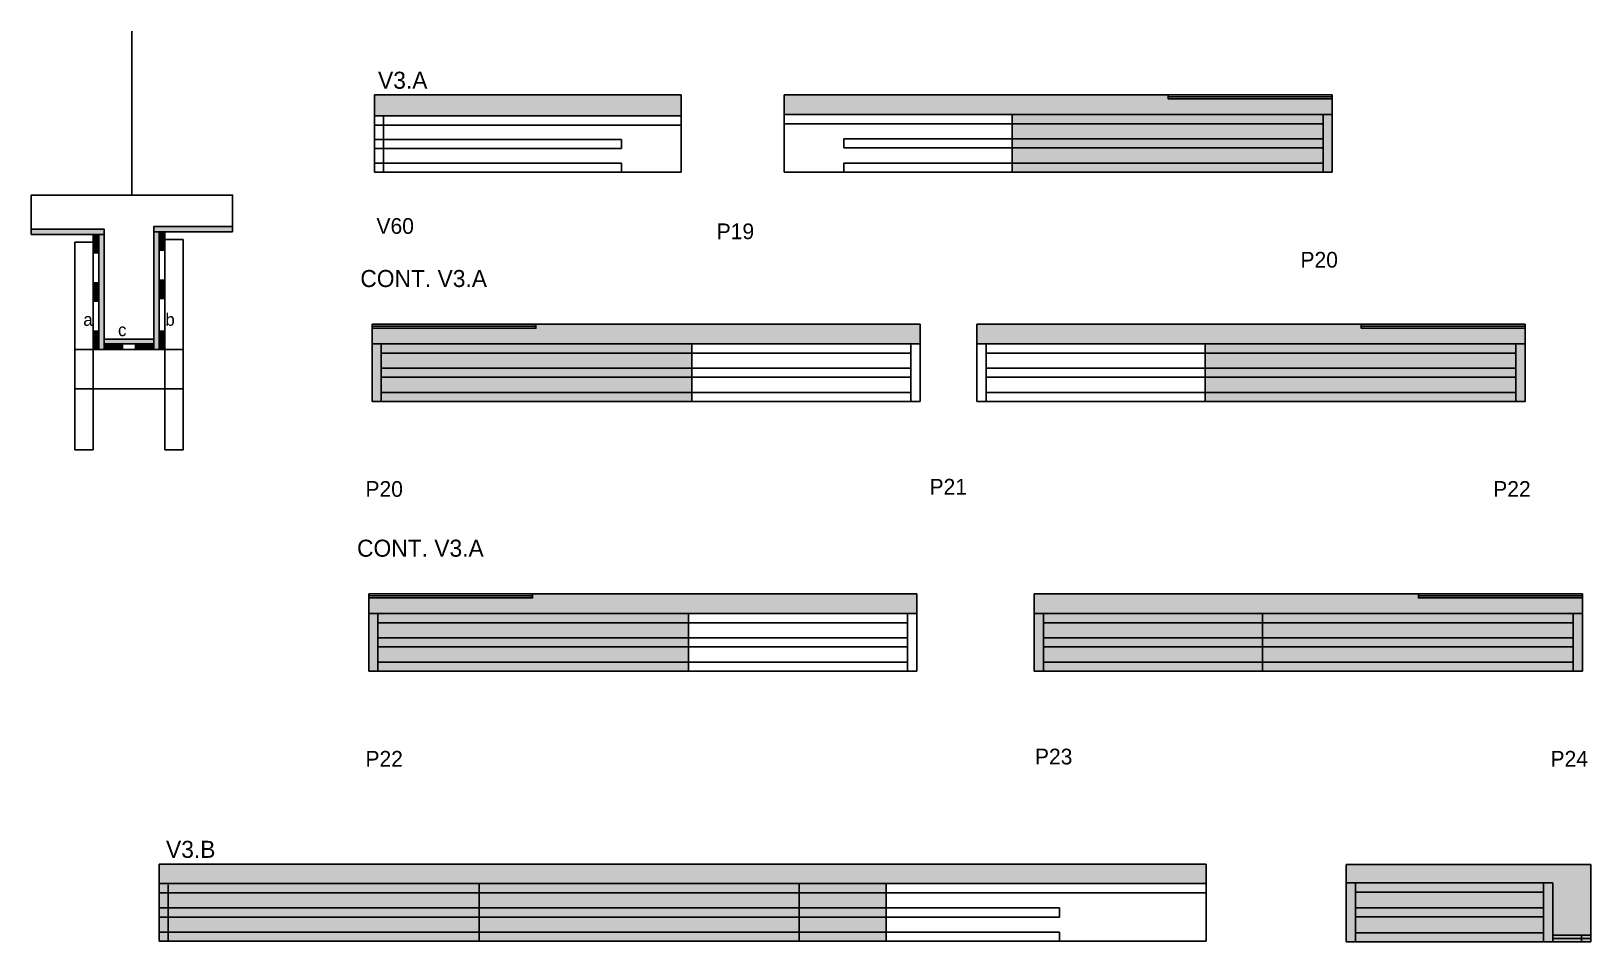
# Model space of a CAD drawing. Header units: metres. Extents: x 4628 to 5817, y 5237 to 5932.
import ezdxf

# ---------------------------------------------------------------- set-up
doc = ezdxf.new("R2010")
doc.units = ezdxf.units.M
for name, color, linetype in [('5', 7, 'Continuous'), ('CONCRETO', 7, 'Continuous'), ('COTA', 7, 'Continuous'), ('detalhes', 7, 'Continuous'), ('Hachura', 7, 'Continuous'), ('Madeira', 7, 'Continuous'), ('Painéis', 7, 'Continuous'), ('REAPROVEITAMENTO', 7, 'Continuous'), ('SARR_2.2x7', 7, 'Continuous'), ('SARR_3.5x7', 7, 'Continuous'), ('SARR_EDITAR', 7, 'Continuous'), ('Texto Seção', 7, 'Continuous')]:
    doc.layers.add(name, color=color, linetype=linetype)

msp = doc.modelspace()

# ---------------------------------------------------------------- hatches: boundary and pattern name
at = {"layer": 'COTA'}
h = msp.add_hatch(color=7, dxfattribs=at)
h.dxf.hatch_style = 1
h.paths.add_polyline_path([(5123.6, 5867.3), (5123.6, 5883.3), (5123.6, 5883.3), (4889.6, 5883.3), (4889.6, 5883.3), (4889.6, 5867.3), (4889.6, 5867.3), (5123.6, 5867.3)])
h = msp.add_hatch(color=7, dxfattribs=at)
h.dxf.hatch_style = 1
h.paths.add_polyline_path([(5202.1, 5883.3), (5202.1, 5868.3), (5202.1, 5868.3), (5620.1, 5868.3), (5620.1, 5868.3), (5620.1, 5880.3), (5620.1, 5880.3), (5495.1, 5880.3), (5495.1, 5880.3), (5495.1, 5883.3), (5495.1, 5883.3), (5202.1, 5883.3)])
h = msp.add_hatch(color=7, dxfattribs=at)
h.dxf.hatch_style = 1
h.paths.add_polyline_path([(5305.8, 5693.3), (5305.8, 5708.3), (5305.8, 5708.3), (5010.3, 5708.3), (5010.3, 5708.3), (5010.3, 5705.3), (5010.3, 5705.3), (4887.8, 5705.3), (4887.8, 5705.3), (4887.8, 5693.3), (4887.8, 5693.3), (5305.8, 5693.3)])
h = msp.add_hatch(color=7, dxfattribs=at)
h.dxf.hatch_style = 1
h.paths.add_polyline_path([(5349.2, 5708.3), (5349.2, 5693.3), (5349.2, 5693.3), (5767.2, 5693.3), (5767.2, 5693.3), (5767.2, 5705.3), (5767.2, 5705.3), (5644.7, 5705.3), (5644.7, 5705.3), (5644.7, 5708.3), (5644.7, 5708.3), (5349.2, 5708.3)])
h = msp.add_hatch(color=7, dxfattribs=at)
h.dxf.hatch_style = 1
h.paths.add_polyline_path([(5303.3, 5487.5), (5303.3, 5502.5), (5303.3, 5502.5), (5007.8, 5502.5), (5007.8, 5502.5), (5007.8, 5499.5), (5007.8, 5499.5), (4885.3, 5499.5), (4885.3, 5499.5), (4885.3, 5487.5), (4885.3, 5487.5), (5303.3, 5487.5)])
h = msp.add_hatch(color=7, dxfattribs=at)
h.dxf.hatch_style = 1
h.paths.add_polyline_path([(5392.9, 5502.5), (5392.9, 5487.5), (5392.9, 5487.5), (5810.9, 5487.5), (5810.9, 5487.5), (5810.9, 5499.5), (5810.9, 5499.5), (5685.9, 5499.5), (5685.9, 5499.5), (5685.9, 5502.5), (5685.9, 5502.5), (5392.9, 5502.5)])
h = msp.add_hatch(color=7, dxfattribs=at)
h.dxf.hatch_style = 1
h.paths.add_polyline_path([(5524, 5281.4), (5524, 5296.4), (5524, 5296.4), (4725.5, 5296.4), (4725.5, 5296.4), (4725.5, 5281.4), (4725.5, 5281.4), (5524, 5281.4)])
h = msp.add_hatch(color=7, dxfattribs=at)
h.dxf.hatch_style = 1
h.paths.add_polyline_path([(5630.8, 5296), (5630.8, 5282), (5630.8, 5282), (5788.3, 5282), (5788.3, 5282), (5788.3, 5242), (5788.3, 5242), (5817.3, 5242), (5817.3, 5242), (5817.3, 5296), (5817.3, 5296), (5630.8, 5296)])
at = {"layer": 'Hachura'}
h = msp.add_hatch(color=7, dxfattribs=at)
h.dxf.hatch_style = 1
h.paths.add_polyline_path([(4683.5, 5776.9), (4683.5, 5780.9), (4683.5, 5780.9), (4627.9, 5780.9), (4627.9, 5780.9), (4627.9, 5776.9), (4627.9, 5776.9), (4683.5, 5776.9)])
h = msp.add_hatch(color=7, dxfattribs=at)
h.dxf.hatch_style = 1
h.paths.add_polyline_path([(4781.5, 5778.9), (4781.5, 5782.9), (4781.5, 5782.9), (4721.5, 5782.9), (4721.5, 5782.9), (4721.5, 5778.9), (4721.5, 5778.9), (4781.5, 5778.9)])
h = msp.add_hatch(color=7, dxfattribs=at)
h.dxf.hatch_style = 1
h.paths.add_polyline_path([(4675.1, 5762.9), (4679.5, 5762.9), (4679.5, 5762.9), (4679.5, 5776.9), (4679.5, 5776.9), (4675.1, 5776.9), (4675.1, 5776.9), (4675.1, 5762.9)])
h = msp.add_hatch(color=7, dxfattribs=at)
h.dxf.hatch_style = 1
h.paths.add_polyline_path([(4679.5, 5776.9), (4683.5, 5776.9), (4683.5, 5776.9), (4683.5, 5688.9), (4683.5, 5688.9), (4679.5, 5688.9), (4679.5, 5688.9), (4679.5, 5776.9)])
h = msp.add_hatch(color=7, dxfattribs=at)
h.dxf.hatch_style = 1
h.paths.add_polyline_path([(4725.5, 5778.9), (4721.5, 5778.9), (4721.5, 5778.9), (4721.5, 5688.9), (4721.5, 5688.9), (4725.5, 5688.9), (4725.5, 5688.9), (4725.5, 5778.9)])
h = msp.add_hatch(color=7, dxfattribs=at)
h.dxf.hatch_style = 1
h.paths.add_polyline_path([(4729.9, 5764.9), (4725.5, 5764.9), (4725.5, 5764.9), (4725.5, 5778.9), (4725.5, 5778.9), (4729.9, 5778.9), (4729.9, 5778.9), (4729.9, 5764.9)])
h = msp.add_hatch(color=7, dxfattribs=at)
h.dxf.hatch_style = 1
h.paths.add_polyline_path([(4675.1, 5725.9), (4679.5, 5725.9), (4679.5, 5725.9), (4679.5, 5739.9), (4679.5, 5739.9), (4675.1, 5739.9), (4675.1, 5739.9), (4675.1, 5725.9)])
h = msp.add_hatch(color=7, dxfattribs=at)
h.dxf.hatch_style = 1
h.paths.add_polyline_path([(4729.9, 5727.9), (4725.5, 5727.9), (4725.5, 5727.9), (4725.5, 5741.9), (4725.5, 5741.9), (4729.9, 5741.9), (4729.9, 5741.9), (4729.9, 5727.9)])
h = msp.add_hatch(color=7, dxfattribs=at)
h.dxf.hatch_style = 1
h.paths.add_polyline_path([(4675.1, 5688.9), (4679.5, 5688.9), (4679.5, 5688.9), (4679.5, 5702.9), (4679.5, 5702.9), (4675.1, 5702.9), (4675.1, 5702.9), (4675.1, 5688.9)])
h = msp.add_hatch(color=7, dxfattribs=at)
h.dxf.hatch_style = 1
h.paths.add_polyline_path([(4729.9, 5688.9), (4725.5, 5688.9), (4725.5, 5688.9), (4725.5, 5702.9), (4725.5, 5702.9), (4729.9, 5702.9), (4729.9, 5702.9), (4729.9, 5688.9)])
h = msp.add_hatch(color=7, dxfattribs=at)
h.dxf.hatch_style = 1
h.paths.add_polyline_path([(4721.5, 5693.3), (4721.5, 5696.9), (4721.5, 5696.9), (4683.5, 5696.9), (4683.5, 5696.9), (4683.5, 5693.3), (4683.5, 5693.3), (4721.5, 5693.3)])
h = msp.add_hatch(color=7, dxfattribs=at)
h.dxf.hatch_style = 1
h.paths.add_polyline_path([(4683.5, 5688.9), (4683.5, 5693.3), (4683.5, 5693.3), (4697.5, 5693.3), (4697.5, 5693.3), (4697.5, 5688.9), (4697.5, 5688.9), (4683.5, 5688.9)])
h = msp.add_hatch(color=7, dxfattribs=at)
h.dxf.hatch_style = 1
h.paths.add_polyline_path([(4721.5, 5688.9), (4721.5, 5693.3), (4721.5, 5693.3), (4707.5, 5693.3), (4707.5, 5693.3), (4707.5, 5688.9), (4707.5, 5688.9), (4721.5, 5688.9)])
at = {"layer": 'REAPROVEITAMENTO'}
h = msp.add_hatch(color=7, dxfattribs=at)
h.dxf.hatch_style = 1
h.paths.add_polyline_path([(5376.1, 5868.3), (5376.1, 5824.3), (5376.1, 5824.3), (5620.1, 5824.3), (5620.1, 5824.3), (5620.1, 5868.3), (5620.1, 5868.3), (5376.1, 5868.3)])
h = msp.add_hatch(color=7, dxfattribs=at)
h.dxf.hatch_style = 1
h.paths.add_polyline_path([(4887.8, 5693.3), (4887.8, 5649.3), (4887.8, 5649.3), (5131.8, 5649.3), (5131.8, 5649.3), (5131.8, 5693.3), (5131.8, 5693.3), (4887.8, 5693.3)])
h = msp.add_hatch(color=7, dxfattribs=at)
h.dxf.hatch_style = 1
h.paths.add_polyline_path([(5523.2, 5693.3), (5523.2, 5649.3), (5523.2, 5649.3), (5767.2, 5649.3), (5767.2, 5649.3), (5767.2, 5693.3), (5767.2, 5693.3), (5523.2, 5693.3)])
h = msp.add_hatch(color=7, dxfattribs=at)
h.dxf.hatch_style = 1
h.paths.add_polyline_path([(5685.9, 5499.5), (5685.9, 5502.5), (5685.9, 5502.5), (5810.9, 5502.5), (5810.9, 5502.5), (5810.9, 5499.5), (5810.9, 5499.5), (5685.9, 5499.5)])
h = msp.add_hatch(color=7, dxfattribs=at)
h.dxf.hatch_style = 1
h.paths.add_polyline_path([(5129.3, 5443.5), (5129.3, 5487.5), (5129.3, 5487.5), (4885.3, 5487.5), (4885.3, 5487.5), (4885.3, 5443.5), (4885.3, 5443.5), (5129.3, 5443.5)])
h = msp.add_hatch(color=7, dxfattribs=at)
h.dxf.hatch_style = 1
h.paths.add_polyline_path([(5392.9, 5487.5), (5392.9, 5443.5), (5392.9, 5443.5), (5810.9, 5443.5), (5810.9, 5443.5), (5810.9, 5487.5), (5810.9, 5487.5), (5392.9, 5487.5)])
h = msp.add_hatch(color=7, dxfattribs=at)
h.dxf.hatch_style = 1
h.paths.add_polyline_path([(4725.5, 5281.4), (4725.5, 5237.4), (4725.5, 5237.4), (5280, 5237.4), (5280, 5237.4), (5280, 5281.4), (5280, 5281.4), (4725.5, 5281.4)])
h = msp.add_hatch(color=7, dxfattribs=at)
h.dxf.hatch_style = 1
h.paths.add_polyline_path([(5788.3, 5242), (5788.3, 5282), (5788.3, 5282), (5630.8, 5282), (5630.8, 5282), (5630.8, 5237), (5630.8, 5237), (5817.3, 5237), (5817.3, 5237), (5817.3, 5242), (5817.3, 5242), (5788.3, 5242)])

# ---------------------------------------------------------------- linework, layer by layer
at = {"layer": 'CONCRETO', "color": 7, "lineweight": 25}
msp.add_lwpolyline([(4627.9, 5780.9), (4627.9, 5806.9), (4781.5, 5806.9), (4781.5, 5782.9), (4721.5, 5782.9), (4721.5, 5696.9), (4683.5, 5696.9), (4683.5, 5780.9)], close=True, dxfattribs=at)
at = {"layer": 'COTA', "color": 7, "lineweight": 25}
for p, q in [((4889.6, 5883.3), (4889.6, 5867.3)), ((5123.6, 5883.3), (4889.6, 5883.3)), ((5123.6, 5883.3), (5123.6, 5867.3)), ((5202.1, 5883.3), (5202.1, 5868.3)), ((5495.1, 5883.3), (5202.1, 5883.3)), ((5620.1, 5868.3), (5620.1, 5880.3)), ((4887.8, 5693.3), (4887.8, 5705.3)), ((5012.8, 5708.3), (5305.8, 5708.3)), ((5305.8, 5708.3), (5305.8, 5693.3)), ((5349.2, 5708.3), (5349.2, 5693.3)), ((5642.2, 5708.3), (5349.2, 5708.3)), ((5767.2, 5693.3), (5767.2, 5705.3)), ((4885.3, 5487.5), (4885.3, 5499.5)), ((5010.3, 5502.5), (5303.3, 5502.5)), ((5303.3, 5502.5), (5303.3, 5487.5)), ((5392.9, 5502.5), (5392.9, 5487.5)), ((5685.9, 5502.5), (5392.9, 5502.5)), ((5810.9, 5487.5), (5810.9, 5499.5)), ((4725.5, 5281.4), (4725.5, 5296.4)), ((4725.5, 5296.4), (5524, 5296.4)), ((5524, 5296.4), (5524, 5281.4)), ((5630.8, 5282), (5630.8, 5296)), ((5630.8, 5296), (5817.3, 5296)), ((5817.3, 5242), (5817.3, 5296))]:
    msp.add_line(p, q, dxfattribs=at)
at = {"layer": 'Defpoints', "color": 7, "lineweight": 25}
msp.add_line((4704.7, 5806.9), (4704.7, 5931.9), dxfattribs=at)
at = {"layer": 'Madeira', "color": 7, "lineweight": 25}
for points in [[(4675.1, 5762.9), (4679.5, 5762.9), (4679.5, 5776.9), (4675.1, 5776.9)], [(4729.9, 5764.9), (4725.5, 5764.9), (4725.5, 5778.9), (4729.9, 5778.9)], [(4675.1, 5725.9), (4679.5, 5725.9), (4679.5, 5739.9), (4675.1, 5739.9)], [(4729.9, 5727.9), (4725.5, 5727.9), (4725.5, 5741.9), (4729.9, 5741.9)], [(4675.1, 5688.9), (4679.5, 5688.9), (4679.5, 5702.9), (4675.1, 5702.9)], [(4729.9, 5688.9), (4725.5, 5688.9), (4725.5, 5702.9), (4729.9, 5702.9)], [(4683.5, 5688.9), (4683.5, 5693.3), (4697.5, 5693.3), (4697.5, 5688.9)], [(4721.5, 5688.9), (4721.5, 5693.3), (4707.5, 5693.3), (4707.5, 5688.9)]]:
    msp.add_lwpolyline(points, close=True, dxfattribs=at)
at = {"layer": 'Painéis', "color": 7, "lineweight": 25}
for p, q in [((4889.6, 5867.3), (5123.6, 5867.3)), ((4889.6, 5824.3), (4889.6, 5867.3)), ((5123.6, 5824.3), (5123.6, 5867.3)), ((5620.1, 5868.3), (5202.1, 5868.3)), ((5202.1, 5824.3), (5202.1, 5868.3)), ((5376.1, 5824.3), (5376.1, 5868.3)), ((5620.1, 5824.3), (5620.1, 5868.3)), ((4889.6, 5824.3), (5123.6, 5824.3)), ((5620.1, 5824.3), (5202.1, 5824.3)), ((4887.8, 5693.3), (5305.8, 5693.3)), ((4887.8, 5649.3), (4887.8, 5693.3)), ((5131.8, 5649.3), (5131.8, 5693.3)), ((5305.8, 5649.3), (5305.8, 5693.3)), ((5767.2, 5693.3), (5349.2, 5693.3)), ((5349.2, 5649.3), (5349.2, 5693.3)), ((5523.2, 5649.3), (5523.2, 5693.3)), ((5767.2, 5649.3), (5767.2, 5693.3)), ((4887.8, 5649.3), (5305.8, 5649.3)), ((5767.2, 5649.3), (5349.2, 5649.3)), ((4885.3, 5487.5), (5303.3, 5487.5)), ((4885.3, 5443.5), (4885.3, 5487.5)), ((5129.3, 5443.5), (5129.3, 5487.5)), ((5303.3, 5443.5), (5303.3, 5487.5)), ((5810.9, 5487.5), (5392.9, 5487.5)), ((5392.9, 5443.5), (5392.9, 5487.5)), ((5566.9, 5443.5), (5566.9, 5487.5)), ((5810.9, 5443.5), (5810.9, 5487.5)), ((4885.3, 5443.5), (5303.3, 5443.5)), ((5810.9, 5443.5), (5392.9, 5443.5)), ((4725.5, 5281.4), (5524, 5281.4)), ((4725.5, 5237.4), (4725.5, 5281.4)), ((4969.5, 5237.4), (4969.5, 5281.4)), ((5213.5, 5237.4), (5213.5, 5281.4)), ((5213.5, 5237.4), (5213.5, 5281.4)), ((5280, 5237.4), (5280, 5281.4)), ((5524, 5237.4), (5524, 5281.4)), ((5630.8, 5282), (5788.3, 5282)), ((5630.8, 5237), (5630.8, 5282)), ((5788.3, 5242), (5788.3, 5282)), ((4725.5, 5237.4), (5524, 5237.4)), ((5630.8, 5237), (5817.3, 5237)), ((5817.3, 5242), (5788.3, 5242)), ((5817.3, 5237), (5817.3, 5242))]:
    msp.add_line(p, q, dxfattribs=at)
for points in [[(5620.1, 5883.3), (5495.1, 5883.3), (5495.1, 5880.3), (5620.1, 5880.3)], [(4683.5, 5776.9), (4683.5, 5780.9), (4627.9, 5780.9), (4627.9, 5776.9)], [(4781.5, 5778.9), (4781.5, 5782.9), (4721.5, 5782.9), (4721.5, 5778.9)], [(4679.5, 5776.9), (4683.5, 5776.9), (4683.5, 5688.9), (4679.5, 5688.9)], [(4725.5, 5778.9), (4721.5, 5778.9), (4721.5, 5688.9), (4725.5, 5688.9)], [(4887.8, 5708.3), (5012.8, 5708.3), (5012.8, 5705.3), (4887.8, 5705.3)], [(5767.2, 5708.3), (5642.2, 5708.3), (5642.2, 5705.3), (5767.2, 5705.3)], [(4721.5, 5693.3), (4721.5, 5696.9), (4683.5, 5696.9), (4683.5, 5693.3)], [(4885.3, 5502.5), (5010.3, 5502.5), (5010.3, 5499.5), (4885.3, 5499.5)], [(5810.9, 5502.5), (5685.9, 5502.5), (5685.9, 5499.5), (5810.9, 5499.5)]]:
    msp.add_lwpolyline(points, close=True, dxfattribs=at)
at = {"layer": 'SARR_2.2x7', "color": 7, "lineweight": 25}
for p, q in [((4896.5, 5824.3), (4896.5, 5867.3)), ((5613.2, 5824.3), (5613.2, 5868.3)), ((4889.6, 5860.3), (5123.6, 5860.3)), ((5376.1, 5861.3), (5202.1, 5861.3)), ((5613.2, 5861.3), (5376.1, 5861.3)), ((4889.6, 5849.3), (5078.1, 5849.3)), ((4889.6, 5842.3), (5078.1, 5842.3)), ((5078.1, 5842.3), (5078.1, 5849.3)), ((5247.6, 5849.8), (5376.1, 5849.8)), ((5247.6, 5842.8), (5247.6, 5849.8)), ((5247.6, 5842.8), (5376.1, 5842.8)), ((5376.1, 5849.8), (5613.2, 5849.8)), ((5376.1, 5842.8), (5613.2, 5842.8)), ((4889.6, 5831.3), (5078.1, 5831.3)), ((5078.1, 5824.3), (5078.1, 5831.3)), ((5376.1, 5831.3), (5247.6, 5831.3)), ((5247.6, 5824.3), (5247.6, 5831.3)), ((5613.2, 5831.3), (5376.1, 5831.3)), ((4894.7, 5649.3), (4894.7, 5693.3)), ((4894.7, 5686.3), (5131.8, 5686.3)), ((5131.8, 5686.3), (5298.8, 5686.3)), ((5298.8, 5649.3), (5298.8, 5693.3)), ((5356.1, 5649.3), (5356.1, 5693.3)), ((5523.2, 5686.3), (5356.1, 5686.3)), ((5760.2, 5686.3), (5523.2, 5686.3)), ((5760.2, 5649.3), (5760.2, 5693.3)), ((4894.7, 5674.8), (5131.8, 5674.8)), ((5131.8, 5674.8), (5298.8, 5674.8)), ((5356.1, 5674.8), (5523.2, 5674.8)), ((5523.2, 5674.8), (5760.2, 5674.8)), ((4894.7, 5667.8), (5131.8, 5667.8)), ((5131.8, 5667.8), (5298.8, 5667.8)), ((5356.1, 5667.8), (5523.2, 5667.8)), ((5523.2, 5667.8), (5760.2, 5667.8)), ((4894.7, 5656.3), (5131.8, 5656.3)), ((5131.8, 5656.3), (5298.8, 5656.3)), ((5523.2, 5656.3), (5356.1, 5656.3)), ((5760.2, 5656.3), (5523.2, 5656.3)), ((4892.2, 5443.5), (4892.2, 5487.5)), ((5296.3, 5443.5), (5296.3, 5487.5)), ((5399.8, 5443.5), (5399.8, 5487.5)), ((5803.9, 5443.5), (5803.9, 5487.5)), ((4892.2, 5480.5), (5129.3, 5480.5)), ((5129.3, 5480.5), (5296.3, 5480.5)), ((5566.9, 5480.5), (5399.8, 5480.5)), ((5803.9, 5480.5), (5566.9, 5480.5)), ((4892.2, 5469), (5129.3, 5469)), ((4892.2, 5462), (5129.3, 5462)), ((5129.3, 5469), (5296.3, 5469)), ((5129.3, 5462), (5296.3, 5462)), ((5399.8, 5469), (5566.9, 5469)), ((5399.8, 5462), (5566.9, 5462)), ((5566.9, 5469), (5803.9, 5469)), ((5566.9, 5462), (5803.9, 5462)), ((4892.2, 5450.5), (5129.3, 5450.5)), ((5129.3, 5450.5), (5296.3, 5450.5)), ((5566.9, 5450.5), (5399.8, 5450.5)), ((5803.9, 5450.5), (5566.9, 5450.5)), ((5637.8, 5237), (5637.8, 5282)), ((5781.3, 5237), (5781.3, 5282)), ((5788.3, 5237), (5788.3, 5282)), ((4725.5, 5274.4), (4969.5, 5274.4)), ((4732.4, 5237.4), (4732.4, 5280.4)), ((4969.5, 5274.4), (5213.5, 5274.4)), ((5213.5, 5274.4), (5280, 5274.4)), ((5280, 5274.4), (5524, 5274.4)), ((5637.8, 5275), (5781.3, 5275)), ((4725.5, 5262.9), (4969.5, 5262.9)), ((4969.5, 5262.9), (5213.5, 5262.9)), ((5213.5, 5262.9), (5280, 5262.9)), ((5280, 5262.9), (5412, 5262.9)), ((5412, 5255.9), (5412, 5262.9)), ((5637.8, 5263), (5781.3, 5263)), ((4725.5, 5255.9), (4969.5, 5255.9)), ((4969.5, 5255.9), (5213.5, 5255.9)), ((5213.5, 5255.9), (5280, 5255.9)), ((5280, 5255.9), (5412, 5255.9)), ((5637.8, 5256), (5781.3, 5256)), ((4725.5, 5244.4), (4969.5, 5244.4)), ((4969.5, 5244.4), (5213.5, 5244.4)), ((5213.5, 5244.4), (5280, 5244.4)), ((5280, 5244.4), (5412, 5244.4)), ((5412, 5237.4), (5412, 5244.4)), ((5637.8, 5244), (5781.3, 5244)), ((5810.3, 5237), (5810.3, 5242))]:
    msp.add_line(p, q, dxfattribs=at)
at = {"layer": 'SARR_3.5x7', "color": 7, "lineweight": 25}
for points in [[(4661.1, 5770.9), (4675.1, 5770.9), (4675.1, 5612.5), (4661.1, 5612.5)], [(4743.9, 5772.9), (4729.9, 5772.9), (4729.9, 5612.5), (4743.9, 5612.5)], [(4661.1, 5688.9), (4743.9, 5688.9), (4743.9, 5658.9), (4661.1, 5658.9)]]:
    msp.add_lwpolyline(points, close=True, dxfattribs=at)
at = {"layer": 'SARR_EDITAR', "color": 7, "lineweight": 25}
for p, q in [((5495.1, 5881.8), (5620.1, 5881.8)), ((5012.8, 5706.8), (4887.8, 5706.8)), ((5642.2, 5706.8), (5767.2, 5706.8)), ((5010.3, 5501), (4885.3, 5501)), ((5685.9, 5501), (5810.9, 5501)), ((5817.3, 5239.5), (5788.3, 5239.5))]:
    msp.add_line(p, q, dxfattribs=at)

# ---------------------------------------------------------------- texts
at = {"layer": '5', "color": 7, "lineweight": 25}
for s, p in [('V60', (4891.2, 5777.3)), ('P19', (5150.7, 5773.2)), ('P20', (5595.9, 5751.5)), ('P20', (4882.8, 5576.6)), ('P21', (5313, 5578.3)), ('P22', (5742.9, 5576.6)), ('P22', (4882.8, 5370.7)), ('P23', (5393.4, 5372.4)), ('P24', (5786.6, 5370.7))]:
    msp.add_text(s, height=12, dxfattribs=at).set_placement(p)
at = {"layer": 'detalhes', "color": 7, "lineweight": 25}
for s, p in [('a', (4667.6, 5707.1)), ('b', (4730.2, 5707.1)), ('c', (4694.1, 5699.2))]:
    msp.add_text(s, height=9.6, dxfattribs=at).set_placement(p)
at = {"layer": 'Texto Seção', "color": 7, "lineweight": 25}
for s, p in [('V3.A', (4892.4, 5888)), ('CONT. V3.A', (4878.9, 5736.7)), ('CONT. V3.A', (4876.4, 5530.9)), ('V3.B', (4730.7, 5301.1))]:
    msp.add_text(s, height=13, dxfattribs=at).set_placement(p)

doc.saveas('drawing.dxf')
